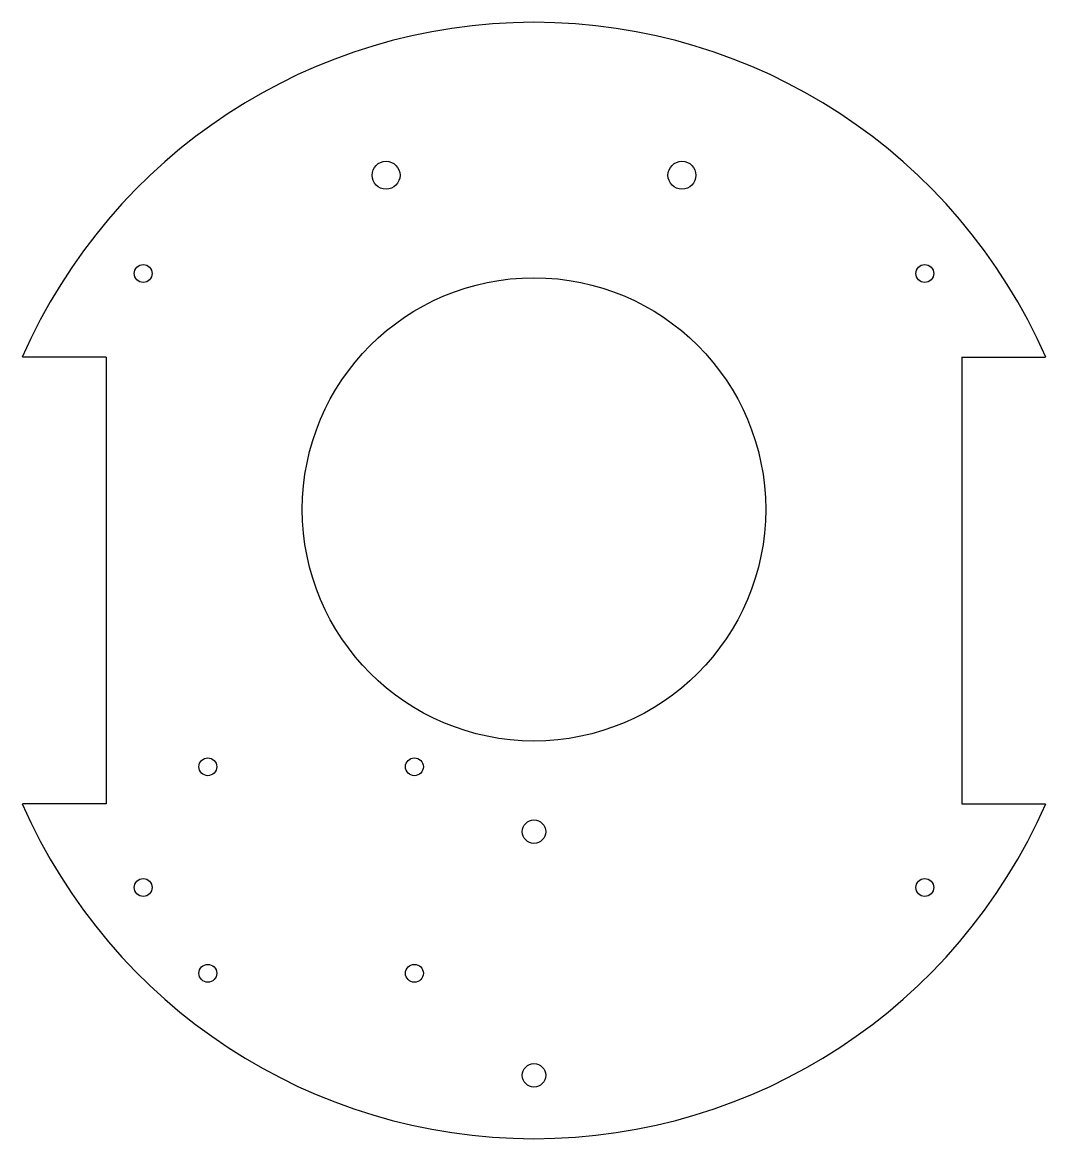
# Model space of a CAD drawing. Header units: millimetres. Extents: x -92 to 92, y -100 to 100.
import ezdxf

# ---------------------------------------------------------------- set-up
doc = ezdxf.new("R2010")
doc.units = ezdxf.units.MM

msp = doc.modelspace()

# ---------------------------------------------------------------- linework, layer by layer
at = {"color": 7, "linetype": 'Continuous', "lineweight": 25}
for p, q in [((-76.65, 40), (-91.65, 40)), ((-76.65, 40), (-76.65, -40)), ((76.65, 40), (76.65, -40)), ((76.65, 40), (91.65, 40)), ((-76.65, -40), (-91.65, -40)), ((76.65, -40), (91.65, -40))]:
    msp.add_line(p, q, dxfattribs=at)
for centre, radius in [((-26.5, 72.61), 2.5), ((26.5, 72.61), 2.5), ((-70, 55), 1.6), ((70, 55), 1.6), ((0, 12.74), 41.5), ((-58.42, -33.37), 1.6), ((-21.42, -33.37), 1.6), ((0, -45), 2.1), ((-70, -55), 1.6), ((70, -55), 1.6), ((-58.42, -70.37), 1.6), ((-21.42, -70.37), 1.6), ((0, -88.65), 2.1)]:
    msp.add_circle(centre, radius, dxfattribs=at)
for start, end in [(23.5782, 156.4218), (203.5782, 336.4218)]:
    msp.add_arc((0, 0), 100, start, end, dxfattribs=at)

doc.saveas('drawing.dxf')
